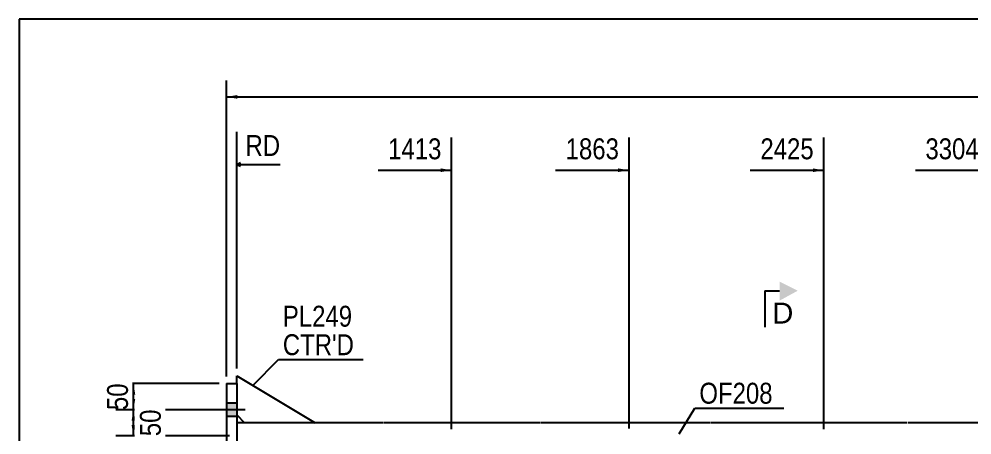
# Model space of a CAD drawing. Header units: millimetres. Extents: x -246 to 166, y -173 to 114.
# Drawn here: x -243.8 to -113.3, y 57.3 to 114.2 of the extents above; entities that cross this region are included whole.
import ezdxf

# ---------------------------------------------------------------- set-up
doc = ezdxf.new("R2010")
doc.units = ezdxf.units.MM
doc.linetypes.add('DXK_LINE_DOT1', pattern=[1.8814, 0.9407, -0.9407])
doc.styles.add('Arial', font='ARIAL.TTF', dxfattribs={"height": 0.2})
doc.styles.add('Arial Narrow', font='ARIALN.TTF', dxfattribs={"height": 0.2})

# ---------------------------------------------------------------- blocks, each defined once
blk = doc.blocks.new('Unknown-623346309-1210')
at = {"color": 5, "linetype": 'Continuous'}
for p, q in [((166.25, 114.21), (-243.75, 114.21)), ((-243.75, 114.21), (-243.75, -172.79))]:
    blk.add_line(p, q, dxfattribs=at)
blk = doc.blocks.new('Part-623346309-1965 - 1608')
at = {"color": 2, "linetype": 'Continuous'}
for p, q in [((-213.93, 58.93), (-213.93, 57.14)), ((-193.93, 58.93), (-213.93, 58.93)), ((-172.43, 58.93), (-193.83, 58.93)), ((-149.14, 58.93), (-172.33, 58.93)), ((-122.11, 58.93), (-149.04, 58.93)), ((-22.83, 58.93), (-122.01, 58.93))]:
    blk.add_line(p, q, dxfattribs=at)
blk = doc.blocks.new('Part-623346309-2048 - 1608')
at = {"color": 2, "linetype": 'Continuous'}
for p, q in [((-215.36, 64.29), (-213.93, 64.29)), ((-215.36, 64.29), (-215.36, -14.29)), ((-213.93, 64.29), (-213.93, -14.29)), ((-213.93, -14.29), (-215.36, -14.29))]:
    blk.add_line(p, q, dxfattribs=at)
blk = doc.blocks.new('Bolt-623346309-2090 - 1608')
at = {"linetype": 'Continuous'}
for points in [[(-215.36, 61.64), (-215.36, 59.79), (-213.93, 59.79), (-213.93, 61.64)], [(-215.36, 61.64), (-215.36, 59.79), (-213.93, 59.79), (-213.93, 61.64)], [(-215.36, 53.07), (-215.36, 51.21), (-213.93, 51.21), (-213.93, 53.07)], [(-215.36, 53.07), (-215.36, 51.21), (-213.93, 51.21), (-213.93, 53.07)], [(-215.36, 45.93), (-215.36, 44.07), (-213.93, 44.07), (-213.93, 45.93)], [(-215.36, 45.93), (-215.36, 44.07), (-213.93, 44.07), (-213.93, 45.93)], [(-215.36, 38.79), (-215.36, 36.93), (-213.93, 36.93), (-213.93, 38.79)], [(-215.36, 38.79), (-215.36, 36.93), (-213.93, 36.93), (-213.93, 38.79)], [(-215.36, 31.29), (-215.36, 29.43), (-213.93, 29.43), (-213.93, 31.29)], [(-215.36, 31.29), (-215.36, 29.43), (-213.93, 29.43), (-213.93, 31.29)], [(-215.36, 13.07), (-215.36, 11.21), (-213.93, 11.21), (-213.93, 13.07)], [(-215.36, 13.07), (-215.36, 11.21), (-213.93, 11.21), (-213.93, 13.07)], [(-215.36, 5.93), (-215.36, 4.07), (-213.93, 4.07), (-213.93, 5.93)], [(-215.36, 5.93), (-215.36, 4.07), (-213.93, 4.07), (-213.93, 5.93)], [(-215.36, -1.21), (-215.36, -3.07), (-213.93, -3.07), (-213.93, -1.21)], [(-215.36, -1.21), (-215.36, -3.07), (-213.93, -3.07), (-213.93, -1.21)], [(-215.36, -9.79), (-215.36, -11.64), (-213.93, -11.64), (-213.93, -9.79)], [(-215.36, -9.79), (-215.36, -11.64), (-213.93, -11.64), (-213.93, -9.79)]]:
    blk.add_hatch(color=3, dxfattribs=at).paths.add_polyline_path(points)
at = {"color": 3, "linetype": 'Continuous'}
for p, q in [((-213.93, 61.64), (-215.36, 61.64)), ((-213.93, 61.64), (-215.36, 61.64)), ((-212.79, 60.71), (-220.36, 60.71)), ((-212.79, 60.71), (-220.36, 60.71)), ((-213.93, 59.79), (-215.36, 59.79)), ((-213.93, 59.79), (-215.36, 59.79)), ((-213.93, 53.07), (-215.36, 53.07)), ((-213.93, 53.07), (-215.36, 53.07)), ((-212.79, 52.14), (-220.36, 52.14)), ((-212.79, 52.14), (-220.36, 52.14)), ((-213.93, 51.21), (-215.36, 51.21)), ((-213.93, 51.21), (-215.36, 51.21)), ((-213.93, 45.93), (-215.36, 45.93)), ((-213.93, 45.93), (-215.36, 45.93)), ((-212.79, 45), (-220.36, 45)), ((-212.79, 45), (-220.36, 45)), ((-213.93, 44.07), (-215.36, 44.07)), ((-213.93, 44.07), (-215.36, 44.07)), ((-212.79, 37.86), (-220.36, 37.86)), ((-212.79, 37.86), (-220.36, 37.86)), ((-213.93, 38.79), (-215.36, 38.79)), ((-213.93, 38.79), (-215.36, 38.79)), ((-213.93, 36.93), (-215.36, 36.93)), ((-213.93, 36.93), (-215.36, 36.93)), ((-212.79, 30.36), (-220.36, 30.36)), ((-212.79, 30.36), (-220.36, 30.36)), ((-213.93, 31.29), (-215.36, 31.29)), ((-213.93, 31.29), (-215.36, 31.29)), ((-213.93, 29.43), (-215.36, 29.43)), ((-213.93, 29.43), (-215.36, 29.43)), ((-213.93, 13.07), (-215.36, 13.07)), ((-213.93, 13.07), (-215.36, 13.07)), ((-212.79, 12.14), (-220.36, 12.14)), ((-212.79, 12.14), (-220.36, 12.14)), ((-213.93, 11.21), (-215.36, 11.21)), ((-213.93, 11.21), (-215.36, 11.21)), ((-213.93, 5.93), (-215.36, 5.93)), ((-213.93, 5.93), (-215.36, 5.93)), ((-212.79, 5), (-220.36, 5)), ((-212.79, 5), (-220.36, 5)), ((-213.93, 4.07), (-215.36, 4.07)), ((-213.93, 4.07), (-215.36, 4.07)), ((-213.93, -1.21), (-215.36, -1.21)), ((-213.93, -1.21), (-215.36, -1.21)), ((-212.79, -2.14), (-220.36, -2.14)), ((-212.79, -2.14), (-220.36, -2.14)), ((-213.93, -3.07), (-215.36, -3.07)), ((-213.93, -3.07), (-215.36, -3.07)), ((-213.93, -9.79), (-215.36, -9.79)), ((-213.93, -9.79), (-215.36, -9.79)), ((-212.79, -10.71), (-220.36, -10.71)), ((-212.79, -10.71), (-220.36, -10.71)), ((-213.93, -11.64), (-215.36, -11.64)), ((-213.93, -11.64), (-215.36, -11.64))]:
    blk.add_line(p, q, dxfattribs=at)
blk = doc.blocks.new('Part-623346309-2082 - 1608')
at = {"color": 2, "linetype": 'Continuous'}
for p, q in [((-213.93, 64.29), (-213.93, 65.36)), ((-213.93, 65.36), (-203.21, 58.93)), ((-213.93, 60), (-212.86, 58.93))]:
    blk.add_line(p, q, dxfattribs=at)
at = {"color": 7, "linetype": 'DXK_LINE_DOT1'}
for p, q in [((-213.93, 64.29), (-213.93, 60)), ((-203.21, 58.93), (-212.86, 58.93))]:
    blk.add_line(p, q, dxfattribs=at)
blk = doc.blocks.new('StraightDimension-623346309-6026 - 1608')
at = {"linetype": 'Continuous'}
blk.add_hatch(color=7, dxfattribs=at).paths.add_polyline_path([(-186.02, 93.76), (-184.52, 93.51), (-186.02, 93.26)])
at = {"color": 7, "linetype": 'Continuous'}
for p, q in [((-184.52, 58.07), (-184.52, 98.01)), ((-194.58, 93.51), (-184.52, 93.51))]:
    blk.add_line(p, q, dxfattribs=at)
at = {"color": 0, "linetype": 'Continuous'}
blk.add_wipeout([(-207.4, 94.86), (-207.4, 99.06), (-213.34, 99.06), (-213.34, 94.86)], dxfattribs=at)
at = {"color": 7, "linetype": 'Continuous'}
for p, q in [((-213.93, 66.36), (-213.93, 98.76)), ((-213.43, 94.51), (-213.93, 94.26)), ((-213.43, 94.01), (-213.93, 94.26)), ((-208, 94.26), (-213.93, 94.26))]:
    blk.add_line(p, q, dxfattribs=at)
at = {"color": 3, "linetype": 'Continuous', "style": 'Arial Narrow'}
blk.add_text('RD', height=2.863, dxfattribs=at).set_placement((-212.74, 95.46))
at = {"color": 0}
blk.add_wipeout([(-185.3, 94.41), (-185.3, 98.61), (-193.81, 98.61), (-193.81, 94.41)], dxfattribs=at)
at = {"color": 3, "style": 'Arial Narrow'}
blk.add_text('1413', height=2.863, dxfattribs=at).set_placement((-193.21, 95.01))
blk = doc.blocks.new('StraightDimension-623346309-2280 - 1608')
at = {"linetype": 'Continuous'}
blk.add_hatch(color=7, dxfattribs=at).paths.add_polyline_path([(-213.86, 103.3), (-215.36, 103.55), (-213.86, 103.8)])
at = {"color": 7, "linetype": 'Continuous'}
for p, q in [((-215.36, 65.29), (-215.36, 105.8)), ((-215.36, 103.55), (136.8, 103.55))]:
    blk.add_line(p, q, dxfattribs=at)
blk = doc.blocks.new('StraightDimension-623346309-6023 - 1608')
at = {"linetype": 'Continuous'}
blk.add_hatch(color=7, dxfattribs=at).paths.add_polyline_path([(-112.44, 93.76), (-110.94, 93.51), (-112.44, 93.26)])
at = {"color": 7, "linetype": 'Continuous'}
for p, q in [((-110.94, 59.93), (-110.94, 98.01)), ((-121.01, 93.51), (-110.94, 93.51))]:
    blk.add_line(p, q, dxfattribs=at)
at = {"color": 0}
blk.add_wipeout([(-111.72, 94.41), (-111.72, 98.61), (-120.23, 98.61), (-120.23, 94.41)], dxfattribs=at)
at = {"color": 3, "style": 'Arial Narrow'}
blk.add_text('3304', height=2.863, dxfattribs=at).set_placement((-119.63, 95.01))
blk = doc.blocks.new('StraightDimension-623346309-6024 - 1608')
at = {"linetype": 'Continuous'}
blk.add_hatch(color=7, dxfattribs=at).paths.add_polyline_path([(-135.04, 93.76), (-133.54, 93.51), (-135.04, 93.26)])
at = {"color": 7, "linetype": 'Continuous'}
for p, q in [((-133.54, 58.07), (-133.54, 98.01)), ((-143.61, 93.51), (-133.54, 93.51))]:
    blk.add_line(p, q, dxfattribs=at)
at = {"color": 0}
blk.add_wipeout([(-134.32, 94.41), (-134.32, 98.61), (-142.83, 98.61), (-142.83, 94.41)], dxfattribs=at)
at = {"color": 3, "style": 'Arial Narrow'}
blk.add_text('2425', height=2.863, dxfattribs=at).set_placement((-142.23, 95.01))
blk = doc.blocks.new('StraightDimension-623346309-6025 - 1608')
at = {"linetype": 'Continuous'}
blk.add_hatch(color=7, dxfattribs=at).paths.add_polyline_path([(-161.71, 93.76), (-160.21, 93.51), (-161.71, 93.26)])
at = {"color": 7, "linetype": 'Continuous'}
for p, q in [((-160.21, 58.14), (-160.21, 98.01)), ((-170.28, 93.51), (-160.21, 93.51))]:
    blk.add_line(p, q, dxfattribs=at)
at = {"color": 0}
blk.add_wipeout([(-160.99, 94.41), (-160.99, 98.61), (-169.5, 98.61), (-169.5, 94.41)], dxfattribs=at)
at = {"color": 3, "style": 'Arial Narrow'}
blk.add_text('1863', height=2.863, dxfattribs=at).set_placement((-168.9, 95.01))
blk = doc.blocks.new('StraightDimension-623346309-6366 - 1608')
at = {"linetype": 'Continuous'}
for points in [[(-228.34, 62.79), (-228.09, 64.29), (-227.84, 62.79)], [(-227.84, 62.21), (-228.09, 60.71), (-228.34, 62.21)]]:
    blk.add_hatch(color=7, dxfattribs=at).paths.add_polyline_path(points)
at = {"color": 7, "linetype": 'Continuous'}
for p, q in [((-216.36, 64.29), (-230.34, 64.29)), ((-228.09, 60.71), (-228.09, 64.29)), ((-214.93, 60.71), (-230.34, 60.71))]:
    blk.add_line(p, q, dxfattribs=at)
at = {"color": 0}
blk.add_wipeout([(-228.24, 64.93), (-232.44, 64.93), (-232.44, 60.07), (-228.24, 60.07)], dxfattribs=at)
at = {"color": 3, "style": 'Arial Narrow'}
blk.add_text('50', height=2.863, rotation=90.0002, dxfattribs=at).set_placement((-228.84, 60.67))
blk = doc.blocks.new('StraightDimension-623346309-6367 - 1608')
at = {"linetype": 'Continuous'}
for points in [[(-228.34, 59.21), (-228.09, 60.71), (-227.84, 59.21)], [(-227.84, 58.64), (-228.09, 57.14), (-228.34, 58.64)]]:
    blk.add_hatch(color=7, dxfattribs=at).paths.add_polyline_path(points)
at = {"color": 7, "linetype": 'Continuous'}
for p, q in [((-214.93, 60.71), (-230.49, 60.71)), ((-228.09, 57.14), (-228.09, 60.71)), ((-214.93, 57.14), (-230.49, 57.14))]:
    blk.add_line(p, q, dxfattribs=at)
at = {"color": 0}
blk.add_wipeout([(-223.74, 61.36), (-227.94, 61.36), (-227.94, 56.5), (-223.74, 56.5)], dxfattribs=at)
at = {"color": 3, "style": 'Arial Narrow'}
blk.add_text('50', height=2.863, rotation=90.0002, dxfattribs=at).set_placement((-224.34, 57.1))
blk = doc.blocks.new('Mark-623346309-1961 - 1608')
at = {"color": 0}
blk.add_wipeout([(-140.54, 61.55), (-140.54, 64.55), (-150.59, 64.55), (-150.59, 61.55)], dxfattribs=at)
blk.add_wipeout([(-140.54, 61.55), (-140.54, 64.55), (-150.59, 64.55), (-150.59, 61.55)], dxfattribs=at)
at = {"color": 7, "linetype": 'Continuous'}
for p, q in [((-153.35, 57.4), (-151.19, 60.95)), ((-151.19, 60.95), (-139.04, 60.95))]:
    blk.add_line(p, q, dxfattribs=at)
at = {"color": 3, "style": 'Arial Narrow'}
blk.add_text('OF208', height=2.863, dxfattribs=at).set_placement((-150.59, 61.55))
blk = doc.blocks.new('Mark-623346309-2078 - 1608')
at = {"color": 0}
for points in [[(-198.13, 72.09), (-198.13, 75.09), (-207.63, 75.09), (-207.63, 72.09)], [(-197.87, 68.19), (-197.87, 71.19), (-207.63, 71.19), (-207.63, 68.19)]]:
    blk.add_wipeout(points, dxfattribs=at)
for points in [[(-198.13, 72.09), (-198.13, 75.09), (-207.63, 75.09), (-207.63, 72.09)], [(-197.87, 68.19), (-197.87, 71.19), (-207.63, 71.19), (-207.63, 68.19)]]:
    blk.add_wipeout(points, dxfattribs=at)
at = {"color": 7, "linetype": 'Continuous'}
for p, q in [((-211.76, 64.05), (-208.23, 67.59)), ((-208.23, 67.59), (-196.63, 67.59))]:
    blk.add_line(p, q, dxfattribs=at)
at = {"color": 3, "style": 'Arial Narrow'}
blk.add_text('PL249', height=2.863, dxfattribs=at).set_placement((-207.63, 72.09))
at = {"color": 1, "style": 'Arial Narrow'}
blk.add_text("CTR'D", height=2.863, dxfattribs=at).set_placement((-207.63, 68.19))
blk = doc.blocks.new('SectionMark-623346309-5299 - 1608')
at = {"color": 7, "linetype": 'Continuous'}
for p, q in [((-141.61, 77.02), (-141.61, 72.02)), ((-141.61, 77.02), (-139.61, 77.02)), ((-141.61, -42.21), (-141.61, -37.21)), ((-141.61, -42.21), (-139.61, -42.21))]:
    blk.add_line(p, q, dxfattribs=at)
at = {"color": 0, "linetype": 'Continuous'}
for points in [[(-137.72, 72.52), (-137.72, 75.52), (-140.61, 75.52), (-140.61, 72.52)], [(-137.72, -40.71), (-137.72, -37.71), (-140.61, -37.71), (-140.61, -40.71)]]:
    blk.add_wipeout(points, dxfattribs=at)
at = {"linetype": 'Continuous'}
for points in [[(-139.61, 78.27), (-137.11, 77.02), (-139.61, 75.65)], [(-139.61, -40.96), (-137.11, -42.21), (-139.61, -43.58)]]:
    blk.add_hatch(color=7, dxfattribs=at).paths.add_polyline_path(points)
at = {"color": 136, "linetype": 'Continuous', "style": 'Arial'}
for p in [(-140.61, 72.52), (-140.61, -40.71)]:
    blk.add_text('D', height=2.87, dxfattribs=at).set_placement(p)

msp = doc.modelspace()

# ---------------------------------------------------------------- block references
for name in ['Unknown-623346309-1210', 'Part-623346309-2082 - 1608', 'Part-623346309-2048 - 1608', 'Bolt-623346309-2090 - 1608', 'Part-623346309-1965 - 1608']:
    msp.add_blockref(name, (0, 0))

# ---------------------------------------------------------------- next in the draw order: block references
msp.add_blockref('StraightDimension-623346309-6026 - 1608', (0, 0))

# ---------------------------------------------------------------- next in the draw order: block references
msp.add_blockref('StraightDimension-623346309-2280 - 1608', (0, 0))

# ---------------------------------------------------------------- next in the draw order: block references
for name in ['StraightDimension-623346309-6025 - 1608', 'StraightDimension-623346309-6024 - 1608', 'StraightDimension-623346309-6023 - 1608', 'Mark-623346309-2078 - 1608', 'StraightDimension-623346309-6366 - 1608']:
    msp.add_blockref(name, (0, 0))

# ---------------------------------------------------------------- next in the draw order: block references
for name in ['Mark-623346309-1961 - 1608', 'StraightDimension-623346309-6367 - 1608']:
    msp.add_blockref(name, (0, 0))

# ---------------------------------------------------------------- next in the draw order: block references
msp.add_blockref('SectionMark-623346309-5299 - 1608', (0, 0))

doc.saveas('drawing.dxf')
